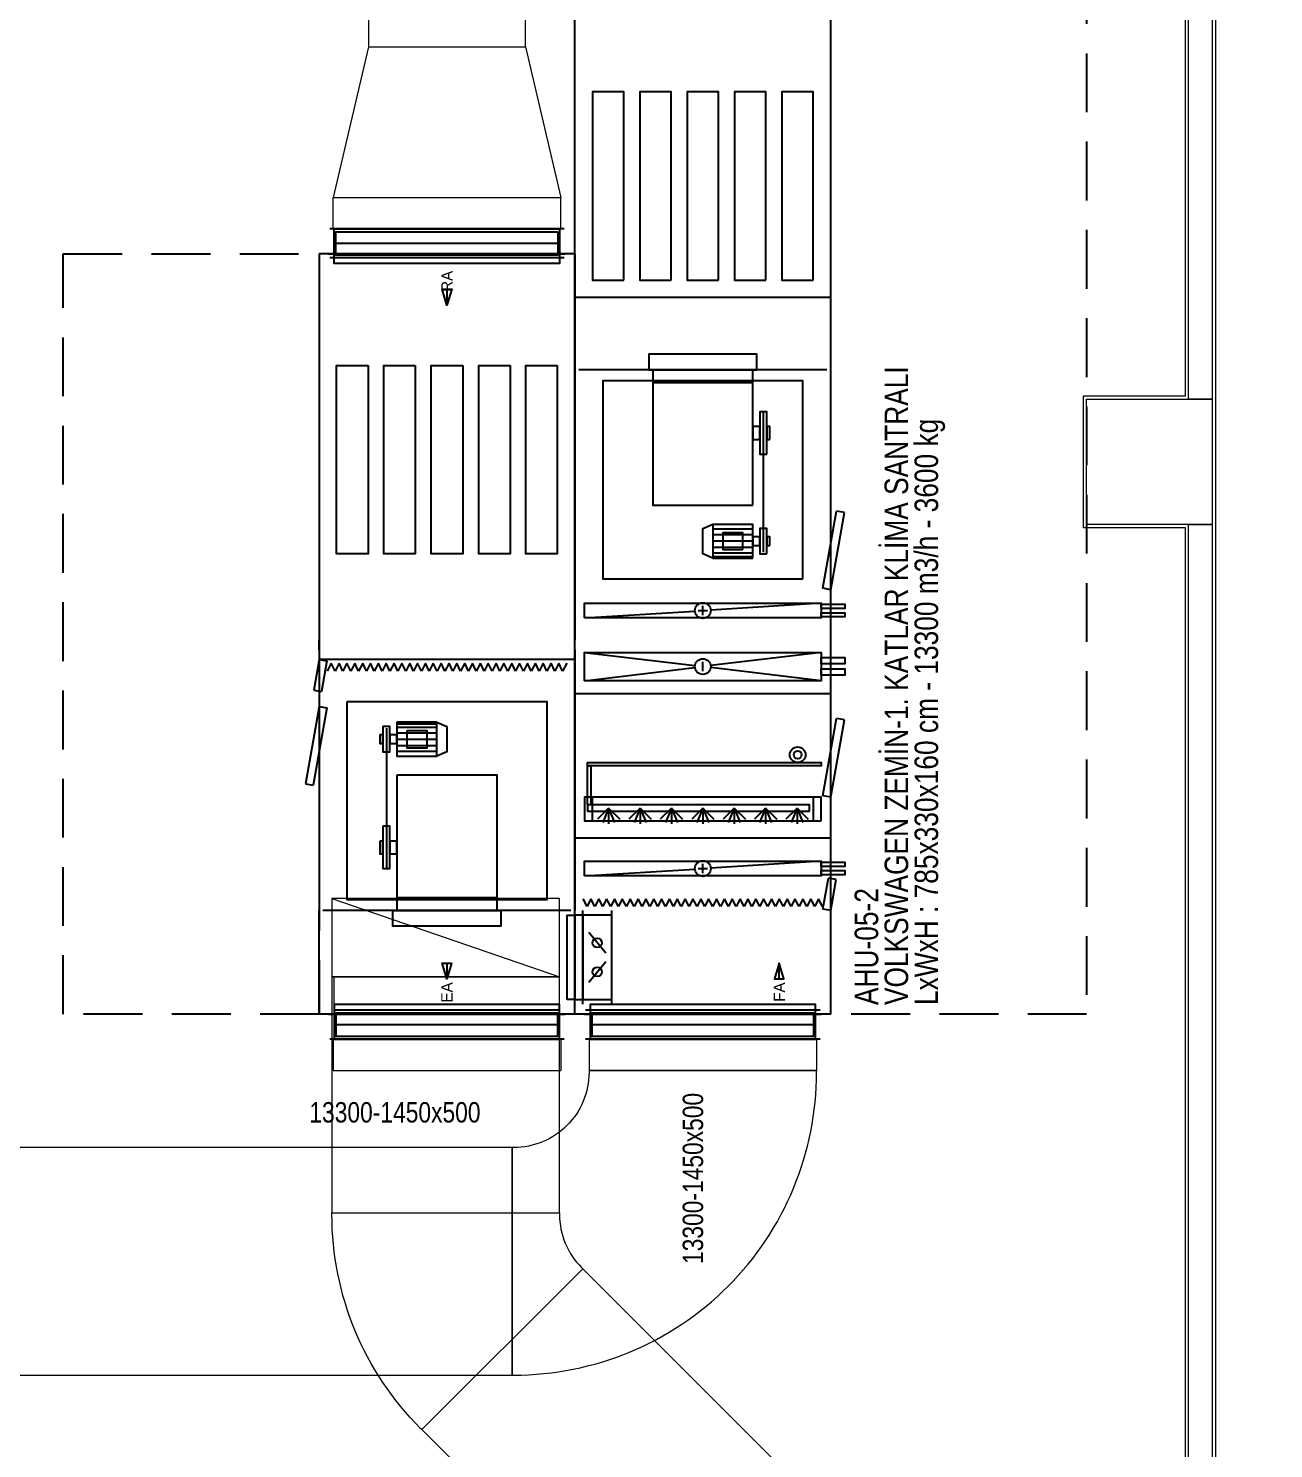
# Model space of a CAD drawing. Extents: x -2365 to 41970, y -230 to 8114.
# Drawn here: x 24722 to 25515, y 1824 to 2729 of the extents above; entities that cross this region are included whole.
import ezdxf

# ---------------------------------------------------------------- set-up
doc = ezdxf.new("R2010")
doc.units = 0
doc.header["$LTSCALE"] = 25
doc.linetypes.add('DASHED', pattern=[0.75, 0.5, -0.25])
doc.layers.get('0').update_dxf_attribs({"color": 9, "lineweight": 9})
for name, color, linetype, lineweight in [('00', 9, 'Continuous', 9), ('01', 9, 'Continuous', 9), ('06D', 9, 'Continuous', 9), ('14', 9, 'Continuous', 9)]:
    doc.layers.add(name, color=color, linetype=linetype, lineweight=lineweight)
doc.styles.add('LUCIDASANS', font='arial.ttf', dxfattribs={"width": 0.8})
doc.styles.add('Y200-ARIAL', font='arial.ttf', dxfattribs={"width": 0.8})

# ---------------------------------------------------------------- blocks, each defined once
blk = doc.blocks.new('p-kolon-80x80-vw')
at = {"layer": '01'}
blk.add_lwpolyline([(-40, -40), (-40, 40), (40, 40), (40, -40)], close=True, dxfattribs=at)
blk = doc.blocks.new('p-2.mekanik_cihaz')
at = {"lineweight": -3}
for p, q in [((3674, -1159.3), (3674, -1109.3)), ((3837, -1159.3), (3837, -1109.3)), ((3674, -1289.3), (3674, -1159.3)), ((3837, -1289.3), (3837, -1159.3)), ((3667.2, -1251.6), (3517.8, -1251.6)), ((3664.2, -1260.9), (3520.8, -1260.9)), ((3511, -1267.6), (3511, -1273.7)), ((3674, -1267.6), (3511, -1267.6)), ((3511, -1273.7), (3511, -1333.7)), ((3667.2, -1270.1), (3517.8, -1270.1)), ((3674, -1267.6), (3674, -1273.7)), ((3674, -1273.7), (3674, -1333.7)), ((3674, -1295.4), (3674, -1289.3)), ((3837, -1295.4), (3837, -1289.3)), ((3837, -1295.4), (3674, -1295.4)), ((3674, -1301.5), (3674, -1295.4)), ((3674, -1341.5), (3674, -1301.5)), ((3837, -1301.5), (3837, -1295.4)), ((3837, -1341.5), (3837, -1301.5)), ((3511, -1333.7), (3511, -1463.7)), ((3674, -1333.7), (3674, -1463.7)), ((3674, -1481.5), (3674, -1341.5)), ((3834.5, -1341.5), (3676.5, -1341.5)), ((3837, -1481.5), (3837, -1341.5)), ((3787.4, -1349.8), (3723.6, -1349.8)), ((3794.1, -1457.6), (3794.1, -1368.8)), ((3832, -1480.6), (3840.7, -1431.4)), ((3837, -1481.5), (3845.7, -1432.3)), ((3845.7, -1432.3), (3840.7, -1431.4)), ((3787.4, -1443), (3761.9, -1443)), ((3787.4, -1446.5), (3761.9, -1446.5)), ((3787.4, -1450.6), (3761.9, -1450.6)), ((3787.4, -1454.7), (3761.9, -1454.7)), ((3511, -1463.7), (3511, -1513.7)), ((3674, -1463.7), (3674, -1513.7)), ((3787.4, -1458.2), (3761.9, -1458.2)), ((3787.4, -1460.5), (3761.9, -1460.5)), ((3787.4, -1461.4), (3761.9, -1461.4)), ((3674, -1501.5), (3674, -1481.5)), ((3837, -1481.5), (3832, -1480.6)), ((3837, -1501.5), (3837, -1481.5)), ((3755.5, -1497.8), (3755.5, -1491.8)), ((3830.9, -1490.2), (3760.5, -1494.5)), ((3674, -1541.5), (3674, -1501.5)), ((3680.1, -1499.5), (3750.5, -1495.1)), ((3752.5, -1494.8), (3758.5, -1494.8)), ((3837, -1541.5), (3837, -1501.5)), ((3511, -1519.8), (3511, -1513.7)), ((3511, -1519.8), (3511, -1525.9)), ((3674, -1519.8), (3674, -1513.7)), ((3674, -1519.8), (3674, -1525.9)), ((3511, -1525.9), (3507.6, -1545.6)), ((3511, -1525.9), (3511, -1545.9)), ((3674, -1525.9), (3511, -1525.9)), ((3511, -1525.9), (3516, -1526.8)), ((3516, -1526.8), (3512.5, -1546.4)), ((3518.8, -1528.4), (3516.2, -1533.4)), ((3521.2, -1533.4), (3518.8, -1528.4)), ((3523.8, -1528.4), (3521.2, -1533.4)), ((3526.2, -1533.4), (3523.8, -1528.4)), ((3528.8, -1528.4), (3526.2, -1533.4)), ((3531.2, -1533.4), (3528.8, -1528.4)), ((3533.8, -1528.4), (3531.2, -1533.4)), ((3536.2, -1533.4), (3533.8, -1528.4)), ((3538.8, -1528.4), (3536.2, -1533.4)), ((3541.2, -1533.4), (3538.8, -1528.4)), ((3543.8, -1528.4), (3541.2, -1533.4)), ((3546.2, -1533.4), (3543.8, -1528.4)), ((3548.8, -1528.4), (3546.2, -1533.4)), ((3551.2, -1533.4), (3548.8, -1528.4)), ((3553.8, -1528.4), (3551.2, -1533.4)), ((3556.2, -1533.4), (3553.8, -1528.4)), ((3558.8, -1528.4), (3556.2, -1533.4)), ((3561.2, -1533.4), (3558.8, -1528.4)), ((3563.8, -1528.4), (3561.2, -1533.4)), ((3566.2, -1533.4), (3563.8, -1528.4)), ((3568.8, -1528.4), (3566.2, -1533.4)), ((3571.2, -1533.4), (3568.8, -1528.4)), ((3573.8, -1528.4), (3571.2, -1533.4)), ((3576.2, -1533.4), (3573.8, -1528.4)), ((3578.8, -1528.4), (3576.2, -1533.4)), ((3581.2, -1533.4), (3578.8, -1528.4)), ((3583.8, -1528.4), (3581.2, -1533.4)), ((3586.2, -1533.4), (3583.8, -1528.4)), ((3588.8, -1528.4), (3586.2, -1533.4)), ((3591.2, -1533.4), (3588.8, -1528.4)), ((3593.8, -1528.4), (3591.2, -1533.4)), ((3596.2, -1533.4), (3593.8, -1528.4)), ((3598.8, -1528.4), (3596.2, -1533.4)), ((3601.2, -1533.4), (3598.8, -1528.4)), ((3603.8, -1528.4), (3601.2, -1533.4)), ((3606.2, -1533.4), (3603.8, -1528.4)), ((3608.8, -1528.4), (3606.2, -1533.4)), ((3611.2, -1533.4), (3608.8, -1528.4)), ((3613.8, -1528.4), (3611.2, -1533.4)), ((3616.2, -1533.4), (3613.8, -1528.4)), ((3618.8, -1528.4), (3616.2, -1533.4)), ((3621.2, -1533.4), (3618.8, -1528.4)), ((3623.8, -1528.4), (3621.2, -1533.4)), ((3626.2, -1533.4), (3623.8, -1528.4)), ((3628.8, -1528.4), (3626.2, -1533.4)), ((3631.2, -1533.4), (3628.8, -1528.4)), ((3633.8, -1528.4), (3631.2, -1533.4)), ((3636.2, -1533.4), (3633.8, -1528.4)), ((3638.8, -1528.4), (3636.2, -1533.4)), ((3641.2, -1533.4), (3638.8, -1528.4)), ((3643.8, -1528.4), (3641.2, -1533.4)), ((3646.2, -1533.4), (3643.8, -1528.4)), ((3648.8, -1528.4), (3646.2, -1533.4)), ((3651.2, -1533.4), (3648.8, -1528.4)), ((3653.8, -1528.4), (3651.2, -1533.4)), ((3656.2, -1533.4), (3653.8, -1528.4)), ((3658.8, -1528.4), (3656.2, -1533.4)), ((3661.2, -1533.4), (3658.8, -1528.4)), ((3663.8, -1528.4), (3661.2, -1533.4)), ((3666.2, -1533.4), (3663.8, -1528.4)), ((3668.8, -1528.4), (3666.2, -1533.4)), ((3674, -1525.9), (3674, -1545.9)), ((3680.1, -1521.5), (3750.5, -1529.9)), ((3755.5, -1533.5), (3755.5, -1527.5)), ((3830.9, -1521.5), (3760.5, -1529.9)), ((3680.1, -1539.5), (3750.5, -1531.1)), ((3830.9, -1539.5), (3760.5, -1531.1)), ((3507.6, -1545.6), (3512.5, -1546.4)), ((3511, -1545.9), (3511, -1685.9)), ((3674, -1547.6), (3674, -1541.5)), ((3674, -1545.9), (3674, -1685.9)), ((3837, -1547.6), (3837, -1541.5)), ((3511, -1555.9), (3502.3, -1605.2)), ((3511, -1555.9), (3516, -1556.8)), ((3674, -1547.6), (3837, -1547.6)), ((3674, -1553.7), (3674, -1547.6)), ((3674, -1633.7), (3674, -1553.7)), ((3837, -1553.7), (3837, -1547.6)), ((3837, -1633.7), (3837, -1553.7)), ((3516, -1556.8), (3507.3, -1606)), ((3832, -1612.8), (3840.7, -1563.6)), ((3837, -1613.7), (3845.7, -1564.4)), ((3845.7, -1564.4), (3840.7, -1563.6)), ((3553.9, -1569.8), (3553.9, -1658.6)), ((3560.6, -1566), (3586.1, -1566)), ((3560.6, -1566.9), (3586.1, -1566.9)), ((3560.6, -1569.2), (3586.1, -1569.2)), ((3560.6, -1572.7), (3586.1, -1572.7)), ((3560.6, -1576.8), (3586.1, -1576.8)), ((3560.6, -1580.9), (3586.1, -1580.9)), ((3560.6, -1584.4), (3586.1, -1584.4)), ((3502.3, -1605.2), (3507.3, -1606)), ((3837, -1613.7), (3832, -1612.8)), ((3695.5, -1620.7), (3688.4, -1627.8)), ((3695.5, -1620.7), (3691.7, -1629.9)), ((3695.5, -1620.7), (3695.5, -1630.7)), ((3695.5, -1620.7), (3699.3, -1629.9)), ((3695.5, -1620.7), (3702.6, -1627.8)), ((3715.5, -1620.7), (3708.4, -1627.8)), ((3715.5, -1620.7), (3711.7, -1629.9)), ((3715.5, -1620.7), (3715.5, -1630.7)), ((3715.5, -1620.7), (3719.3, -1629.9)), ((3715.5, -1620.7), (3722.6, -1627.8)), ((3735.5, -1620.7), (3728.4, -1627.8)), ((3735.5, -1620.7), (3731.7, -1629.9)), ((3735.5, -1620.7), (3735.5, -1630.7)), ((3735.5, -1620.7), (3739.3, -1629.9)), ((3735.5, -1620.7), (3742.6, -1627.8)), ((3755.5, -1620.7), (3748.4, -1627.8)), ((3755.5, -1620.7), (3751.7, -1629.9)), ((3755.5, -1620.7), (3755.5, -1630.7)), ((3755.5, -1620.7), (3759.3, -1629.9)), ((3755.5, -1620.7), (3762.6, -1627.8)), ((3775.5, -1620.7), (3768.4, -1627.8)), ((3775.5, -1620.7), (3771.7, -1629.9)), ((3775.5, -1620.7), (3775.5, -1630.7)), ((3775.5, -1620.7), (3779.3, -1629.9)), ((3775.5, -1620.7), (3782.6, -1627.8)), ((3795.5, -1620.7), (3788.4, -1627.8)), ((3795.5, -1620.7), (3791.7, -1629.9)), ((3795.5, -1620.7), (3795.5, -1630.7)), ((3795.5, -1620.7), (3799.3, -1629.9)), ((3795.5, -1620.7), (3802.6, -1627.8)), ((3815.5, -1620.7), (3808.4, -1627.8)), ((3815.5, -1620.7), (3811.7, -1629.9)), ((3815.5, -1620.7), (3815.5, -1630.7)), ((3815.5, -1620.7), (3819.3, -1629.9)), ((3815.5, -1620.7), (3822.6, -1627.8)), ((3674, -1639.8), (3674, -1633.7)), ((3837, -1639.8), (3837, -1633.7)), ((3837, -1639.8), (3674, -1639.8)), ((3674, -1645.9), (3674, -1639.8)), ((3674, -1665.9), (3674, -1645.9)), ((3837, -1645.9), (3837, -1639.8)), ((3837, -1665.9), (3837, -1645.9)), ((3830.9, -1654.6), (3760.5, -1658.9)), ((3680.1, -1663.9), (3750.5, -1659.5)), ((3752.5, -1659.2), (3758.5, -1659.2)), ((3755.5, -1662.2), (3755.5, -1656.2)), ((3674, -1685.9), (3674, -1665.9)), ((3832, -1685.1), (3835.5, -1665.4)), ((3840.4, -1666.2), (3835.5, -1665.4)), ((3837, -1685.9), (3837, -1665.9)), ((3837, -1685.9), (3840.4, -1666.2)), ((3560.6, -1677.6), (3624.4, -1677.6)), ((3681.8, -1683.4), (3679.2, -1678.4)), ((3684.2, -1678.4), (3681.8, -1683.4)), ((3686.8, -1683.4), (3684.2, -1678.4)), ((3689.2, -1678.4), (3686.8, -1683.4)), ((3691.8, -1683.4), (3689.2, -1678.4)), ((3694.2, -1678.4), (3691.8, -1683.4)), ((3696.8, -1683.4), (3694.2, -1678.4)), ((3699.2, -1678.4), (3696.8, -1683.4)), ((3701.8, -1683.4), (3699.2, -1678.4)), ((3704.2, -1678.4), (3701.8, -1683.4)), ((3706.8, -1683.4), (3704.2, -1678.4)), ((3709.2, -1678.4), (3706.8, -1683.4)), ((3711.8, -1683.4), (3709.2, -1678.4)), ((3714.2, -1678.4), (3711.8, -1683.4)), ((3716.8, -1683.4), (3714.2, -1678.4)), ((3719.2, -1678.4), (3716.8, -1683.4)), ((3721.8, -1683.4), (3719.2, -1678.4)), ((3724.2, -1678.4), (3721.8, -1683.4)), ((3726.8, -1683.4), (3724.2, -1678.4)), ((3729.2, -1678.4), (3726.8, -1683.4)), ((3731.8, -1683.4), (3729.2, -1678.4)), ((3734.2, -1678.4), (3731.8, -1683.4)), ((3736.8, -1683.4), (3734.2, -1678.4)), ((3739.2, -1678.4), (3736.8, -1683.4)), ((3741.8, -1683.4), (3739.2, -1678.4)), ((3744.2, -1678.4), (3741.8, -1683.4)), ((3746.8, -1683.4), (3744.2, -1678.4)), ((3749.2, -1678.4), (3746.8, -1683.4)), ((3751.8, -1683.4), (3749.2, -1678.4)), ((3754.2, -1678.4), (3751.8, -1683.4)), ((3756.8, -1683.4), (3754.2, -1678.4)), ((3759.2, -1678.4), (3756.8, -1683.4)), ((3761.8, -1683.4), (3759.2, -1678.4)), ((3764.2, -1678.4), (3761.8, -1683.4)), ((3766.8, -1683.4), (3764.2, -1678.4)), ((3769.2, -1678.4), (3766.8, -1683.4)), ((3771.8, -1683.4), (3769.2, -1678.4)), ((3774.2, -1678.4), (3771.8, -1683.4)), ((3776.8, -1683.4), (3774.2, -1678.4)), ((3779.2, -1678.4), (3776.8, -1683.4)), ((3781.8, -1683.4), (3779.2, -1678.4)), ((3784.2, -1678.4), (3781.8, -1683.4)), ((3786.8, -1683.4), (3784.2, -1678.4)), ((3789.2, -1678.4), (3786.8, -1683.4)), ((3791.8, -1683.4), (3789.2, -1678.4)), ((3794.2, -1678.4), (3791.8, -1683.4)), ((3796.8, -1683.4), (3794.2, -1678.4)), ((3799.2, -1678.4), (3796.8, -1683.4)), ((3801.8, -1683.4), (3799.2, -1678.4)), ((3804.2, -1678.4), (3801.8, -1683.4)), ((3806.8, -1683.4), (3804.2, -1678.4)), ((3809.2, -1678.4), (3806.8, -1683.4)), ((3811.8, -1683.4), (3809.2, -1678.4)), ((3814.2, -1678.4), (3811.8, -1683.4)), ((3816.8, -1683.4), (3814.2, -1678.4)), ((3819.2, -1678.4), (3816.8, -1683.4)), ((3821.8, -1683.4), (3819.2, -1678.4)), ((3824.2, -1678.4), (3821.8, -1683.4)), ((3826.8, -1683.4), (3824.2, -1678.4)), ((3829.2, -1678.4), (3826.8, -1683.4)), ((3831.8, -1683.4), (3829.2, -1678.4)), ((3511, -1745.9), (3511, -1685.9)), ((3511, -1685.9), (3511, -1685.9)), ((3671.5, -1685.9), (3513.5, -1685.9)), ((3674, -1745.9), (3674, -1685.9)), ((3674, -1745.9), (3674, -1685.9)), ((3674, -1685.9), (3674, -1685.9)), ((3679, -1745.7), (3679, -1686)), ((3697.5, -1745.7), (3697.5, -1686)), ((3837, -1685.9), (3832, -1685.1)), ((3837, -1745.9), (3837, -1685.9)), ((3693.6, -1713.2), (3682.9, -1700)), ((3682.9, -1731.7), (3693.6, -1718.5)), ((3511, -1752), (3511, -1745.9)), ((3674, -1752), (3674, -1745.9)), ((3674, -1752), (3674, -1745.9)), ((3837, -1752), (3837, -1745.9)), ((3674, -1752), (3511, -1752)), ((3837, -1752), (3674, -1752)), ((3830.2, -1749.5), (3680.8, -1749.5)), ((3664.2, -1758.7), (3520.8, -1758.7)), ((3827.2, -1758.7), (3683.8, -1758.7)), ((3667.2, -1768), (3517.8, -1768)), ((3830.2, -1768), (3680.8, -1768))]:
    blk.add_line(p, q, dxfattribs=at)
for p, q in [((3542.5, -1135.6), (3520, -1231.6)), ((3542.5, -1135.6), (3642.5, -1135.6)), ((3642.5, -1135.6), (3665, -1231.6)), ((3520, -1251.6), (3520, -1231.6)), ((3520, -1231.6), (3665, -1231.6)), ((3665, -1251.6), (3665, -1231.6))]:
    blk.add_line(p, q)
at = {"ltscale": 10}
for p, q in [((3519.2, -1678.31), (3664.2, -1728.31)), ((3520.7, -1745.9), (3520.7, -1728.31)), ((3664.2, -1745.9), (3664.2, -1728.31)), ((3520, -1768), (3520, -1788)), ((3665, -1768), (3665, -1788)), ((3683, -1768), (3683, -1788)), ((3828, -1768), (3828, -1788)), ((3520, -1788), (3665, -1788)), ((3683, -1788), (3828, -1788))]:
    blk.add_line(p, q, dxfattribs=at)
for points in [[(3674, -1752), (3674, -971), (3837, -971), (3837, -1752)], [(3542.5, -1109.62), (3542.5, -1135.6), (3642.5, -1135.6), (3642.5, -1109.62)], [(3511, -1752), (3511, -1267.6), (3674, -1267.6), (3674, -1752)]]:
    blk.add_lwpolyline(points, close=True)
at = {"linetype": 'DASHED', "lineweight": -3, "ltscale": 3}
for points in [[(3837, -1752), (3837, -971), (4000, -971), (4000, -1752)], [(3348, -1752), (3348, -1267.6), (3511, -1267.6), (3511, -1752)]]:
    blk.add_lwpolyline(points, close=True, dxfattribs=at)
at = {"lineweight": -3}
for points in [[(3705.2, -1284.3), (3705.2, -1164.3), (3685.2, -1164.3), (3685.2, -1284.3), (3705.2, -1284.3)], [(3735.3, -1284.3), (3735.3, -1164.3), (3715.3, -1164.3), (3715.3, -1284.3), (3735.3, -1284.3)], [(3765.5, -1284.3), (3765.5, -1164.3), (3745.5, -1164.3), (3745.5, -1284.3), (3765.5, -1284.3)], [(3795.7, -1284.3), (3795.7, -1164.3), (3775.7, -1164.3), (3775.7, -1284.3), (3795.7, -1284.3)], [(3825.8, -1284.3), (3825.8, -1164.3), (3805.8, -1164.3), (3805.8, -1284.3), (3825.8, -1284.3)], [(3664.2, -1251.6), (3664.2, -1270.1), (3520.7, -1270.1), (3520.7, -1251.6), (3664.2, -1251.6)], [(3663.2, -1253.5), (3663.2, -1268.3), (3521.7, -1268.3), (3521.7, -1253.5), (3663.2, -1253.5)], [(3667.9, -1267.6), (3667.9, -1267.6), (3517.1, -1267.6), (3517.1, -1267.6), (3667.9, -1267.6)], [(3664.2, -1267.6), (3664.2, -1273.7), (3520.7, -1273.7), (3520.7, -1267.6), (3664.2, -1267.6)], [(3542.2, -1338.7), (3542.2, -1458.7), (3522.2, -1458.7), (3522.2, -1338.7), (3542.2, -1338.7)], [(3572.3, -1338.7), (3572.3, -1458.7), (3552.3, -1458.7), (3552.3, -1338.7), (3572.3, -1338.7)], [(3602.5, -1338.7), (3602.5, -1458.7), (3582.5, -1458.7), (3582.5, -1338.7), (3602.5, -1338.7)], [(3632.7, -1338.7), (3632.7, -1458.7), (3612.7, -1458.7), (3612.7, -1338.7), (3632.7, -1338.7)], [(3662.8, -1338.7), (3662.8, -1458.7), (3642.8, -1458.7), (3642.8, -1338.7), (3662.8, -1338.7)], [(3789.9, -1341.5), (3789.9, -1331.5), (3721.1, -1331.5), (3721.1, -1341.5), (3789.9, -1341.5)], [(3787.4, -1427.6), (3787.4, -1341.5), (3723.6, -1341.5), (3723.6, -1427.6), (3787.4, -1427.6)], [(3819.3, -1474.5), (3819.3, -1348.5), (3691.7, -1348.5), (3691.7, -1474.5), (3819.3, -1474.5)], [(3796.3, -1395.1), (3796.3, -1368.2), (3791.8, -1368.2), (3791.8, -1395.1), (3796.3, -1395.1)], [(3791.9, -1385.7), (3791.9, -1377.6), (3787.4, -1377.6), (3787.4, -1385.7), (3791.9, -1385.7)], [(3798.2, -1385.7), (3798.2, -1377.6), (3796.3, -1377.6), (3796.3, -1385.7), (3798.2, -1385.7)], [(3787.4, -1461.4), (3787.4, -1439.9), (3761.9, -1439.9), (3761.9, -1461.4), (3787.4, -1461.4)], [(3781, -1456), (3781, -1445.2), (3768.2, -1445.2), (3768.2, -1456), (3781, -1456)], [(3791.9, -1453.3), (3791.9, -1447.9), (3787.4, -1447.9), (3787.4, -1453.3), (3791.9, -1453.3)], [(3796.3, -1458.7), (3796.3, -1442.6), (3791.8, -1442.6), (3791.8, -1458.7), (3796.3, -1458.7)], [(3798.2, -1453.3), (3798.2, -1447.9), (3796.3, -1447.9), (3796.3, -1453.3), (3798.2, -1453.3)], [(3680.1, -1499.5), (3680.1, -1490.2), (3830.9, -1490.2), (3830.9, -1499.5), (3680.1, -1499.5)], [(3830.9, -1493.5), (3830.9, -1490.8), (3846, -1490.8), (3846, -1493.5), (3830.9, -1493.5)], [(3830.9, -1498.9), (3830.9, -1496.2), (3846, -1496.2), (3846, -1498.9), (3830.9, -1498.9)], [(3680.1, -1539.5), (3680.1, -1521.5), (3830.9, -1521.5), (3830.9, -1539.5), (3680.1, -1539.5)], [(3830.9, -1528.7), (3830.9, -1524.7), (3846, -1524.7), (3846, -1528.7), (3830.9, -1528.7)], [(3830.9, -1535.9), (3830.9, -1531.9), (3846, -1531.9), (3846, -1535.9), (3830.9, -1535.9)], [(3528.7, -1552.9), (3528.7, -1678.9), (3656.3, -1678.9), (3656.3, -1552.9), (3528.7, -1552.9)], [(3549.8, -1574.1), (3549.8, -1579.5), (3551.7, -1579.5), (3551.7, -1574.1), (3549.8, -1574.1)], [(3551.7, -1568.7), (3551.7, -1584.8), (3556.2, -1584.8), (3556.2, -1568.7), (3551.7, -1568.7)], [(3556.1, -1574.1), (3556.1, -1579.5), (3560.6, -1579.5), (3560.6, -1574.1), (3556.1, -1574.1)], [(3560.6, -1566), (3560.6, -1587.5), (3586.1, -1587.5), (3586.1, -1566), (3560.6, -1566)], [(3567, -1571.4), (3567, -1582.2), (3579.8, -1582.2), (3579.8, -1571.4), (3567, -1571.4)], [(3682.1, -1593.7), (3682.1, -1591.7), (3830.9, -1591.7), (3830.9, -1593.7), (3682.1, -1593.7)], [(3560.6, -1599.8), (3560.6, -1685.9), (3624.4, -1685.9), (3624.4, -1599.8), (3560.6, -1599.8)], [(3682.1, -1618.7), (3682.1, -1593.7), (3684.1, -1593.7), (3684.1, -1618.7), (3682.1, -1618.7)], [(3830.9, -1628.7), (3830.9, -1613.7), (3680.1, -1613.7), (3680.1, -1628.7), (3830.9, -1628.7)], [(3823.4, -1622.7), (3823.4, -1618.7), (3682.1, -1618.7), (3682.1, -1622.7), (3823.4, -1622.7)], [(3825.9, -1628.7), (3825.9, -1613.7), (3685.1, -1613.7), (3685.1, -1628.7), (3825.9, -1628.7)], [(3551.7, -1632.3), (3551.7, -1659.2), (3556.2, -1659.2), (3556.2, -1632.3), (3551.7, -1632.3)], [(3549.8, -1641.7), (3549.8, -1649.8), (3551.7, -1649.8), (3551.7, -1641.7), (3549.8, -1641.7)], [(3556.1, -1641.7), (3556.1, -1649.8), (3560.6, -1649.8), (3560.6, -1641.7), (3556.1, -1641.7)], [(3680.1, -1663.9), (3680.1, -1654.6), (3830.9, -1654.6), (3830.9, -1663.9), (3680.1, -1663.9)], [(3830.9, -1657.9), (3830.9, -1655.2), (3846, -1655.2), (3846, -1657.9), (3830.9, -1657.9)], [(3830.9, -1663.2), (3830.9, -1660.5), (3846, -1660.5), (3846, -1663.2), (3830.9, -1663.2)], [(3626.9, -1685.9), (3626.9, -1695.9), (3558.1, -1695.9), (3558.1, -1685.9), (3626.9, -1685.9)], [(3669, -1742.7), (3669, -1689), (3674, -1689), (3674, -1742.7), (3669, -1742.7)], [(3679, -1742.7), (3679, -1689), (3674, -1689), (3674, -1742.7), (3679, -1742.7)], [(3697.5, -1742.7), (3697.5, -1689), (3679, -1689), (3679, -1742.7), (3697.5, -1742.7)], [(3664.2, -1752), (3664.2, -1745.9), (3520.7, -1745.9), (3520.7, -1752), (3664.2, -1752)], [(3827.2, -1752), (3827.2, -1745.9), (3683.7, -1745.9), (3683.7, -1752), (3827.2, -1752)], [(3667.9, -1752), (3667.9, -1752), (3517.1, -1752), (3517.1, -1752), (3667.9, -1752)], [(3664.2, -1768), (3664.2, -1749.5), (3520.7, -1749.5), (3520.7, -1768), (3664.2, -1768)], [(3663.2, -1766.1), (3663.2, -1751.3), (3521.7, -1751.3), (3521.7, -1766.1), (3663.2, -1766.1)], [(3830.9, -1752), (3830.9, -1752), (3680.1, -1752), (3680.1, -1752), (3830.9, -1752)], [(3830.9, -1752), (3830.9, -1752), (3680.1, -1752), (3680.1, -1752), (3830.9, -1752)], [(3827.2, -1768), (3827.2, -1749.5), (3683.7, -1749.5), (3683.7, -1768), (3827.2, -1768)], [(3826.2, -1766.1), (3826.2, -1751.3), (3684.7, -1751.3), (3684.7, -1766.1), (3826.2, -1766.1)]]:
    blk.add_lwpolyline(points, close=True, dxfattribs=at)
for points in [[(3592.5, -1290.1), (3592.5, -1300.1), (3589.5, -1290.1), (3595.5, -1290.1), (3592.5, -1300.1)], [(3761.9, -1461.4), (3755.5, -1458.7), (3755.5, -1442.5), (3761.9, -1439.8)], [(3586.1, -1566), (3592.5, -1568.7), (3592.5, -1584.9), (3586.1, -1587.6)], [(3592.42, -1719.46), (3592.42, -1729.46), (3589.42, -1719.46), (3595.42, -1719.46), (3592.42, -1729.46)], [(3804.2, -1729.5), (3804.2, -1719.5), (3801.2, -1729.5), (3807.2, -1729.5), (3804.2, -1719.5)]]:
    blk.add_lwpolyline(points, dxfattribs=at)
at = {"ltscale": 10}
for points in [[(3664.2, -1728.31), (3664.2, -1678.31), (3519.2, -1678.31), (3519.2, -1728.31)], [(3664.2, -1878.58), (3664.2, -1728.31), (3519.2, -1728.31), (3519.2, -1878.58)], [(3683, -1788), (3683, -1788), (3828, -1788), (3828, -1788)], [(3634, -1837), (2372.13, -1837), (2372.13, -1982), (3634, -1982)], [(3832.76, -2273.08), (3576.44, -2016.76), (3678.97, -1914.23), (3935.29, -2170.55)]]:
    blk.add_lwpolyline(points, close=True, dxfattribs=at)
blk.add_lwpolyline([(3683, -1788), (3683, -1789, -0.414214), (3635, -1837), (3634, -1837), (3634, -1982), (3635, -1982, 0.414214), (3828, -1789), (3828, -1788)], format="xyb", close=True, dxfattribs=at)
blk.add_lwpolyline([(3664.2, -1878.58), (3664.2, -1879.58, 0.198912), (3678.26, -1913.52), (3678.97, -1914.23), (3576.44, -2016.76), (3575.73, -2016.05, -0.198912), (3519.2, -1879.58), (3519.2, -1878.58)], format="xyb", close=True)
at = {"lineweight": -3}
for centre, radius in [((3755.5, -1494.8), 5), ((3755.5, -1530.5), 5), ((3815.9, -1586.7), 5), ((3815.9, -1586.7), 2.5), ((3755.5, -1659.2), 5), ((3688.2, -1706.6), 3), ((3688.2, -1725.1), 3)]:
    blk.add_circle(centre, radius, dxfattribs=at)
for s, p in [('RA', (3596.1, -1291.7)), ('EA', (3596.02, -1744.56)), ('FA', (3807.8, -1744.1))]:
    blk.add_text(s, height=7.2, rotation=90, dxfattribs=at).set_placement(p)
at = {"width": 0.8}
for s, height, style, p in [('VOLKSWAGEN ZEMİN-1. KATLAR KLİMA SANTRALI', 15, 'LUCIDASANS', (3886.3, -1746.19)), ('LxWxH : 785x330x160 cm - 13300 m3/h - 3600 kg', 15, 'LUCIDASANS', (3905.38, -1746.19)), ('AHU-05-2', 15, 'LUCIDASANS', (3867.22, -1746.19)), ('13300-1450x500', 13, 'Y200-ARIAL', (3755.67, -1911.2))]:
    blk.add_text(s, height=height, rotation=90, dxfattribs=dict(at, style=style)).set_placement(p)
at = {"style": 'Y200-ARIAL', "width": 0.8}
blk.add_text('13300-1450x500', height=13, dxfattribs=at).set_placement((3504.82, -1821.04))

msp = doc.modelspace()

# ---------------------------------------------------------------- linework, layer by layer
at = {"layer": '00'}
for points in [[(25475.84, 3112.5), (25475.84, 2492.5), (25460.84, 2492.5), (25460.84, 3112.5)], [(25475.84, 2412.5), (25475.84, 1792.5), (25460.84, 1792.5), (25460.84, 2412.5)]]:
    msp.add_lwpolyline(points, close=True, dxfattribs=at)
at = {"layer": '14'}
for points in [[(26297.84, 3992.5), (26297.84, 3970.5), (25477.84, 3970.5), (25477.84, 234.5), (26297.84, 234.5), (26297.84, 212.5)], [(25458.84, 1794.5), (25458.84, 2410.5), (25393.84, 2410.5), (25393.84, 2494.5), (25458.84, 2494.5), (25458.84, 3110.5), (25393.84, 3110.5), (25393.84, 3140.5), (25393.84, 3140.5), (25393.84, 3140.5), (25337.84, 3140.5), (25337.84, 3140.5), (25037.04, 3140.5), (25037.04, 3144)]]:
    msp.add_lwpolyline(points, dxfattribs=at)

# ---------------------------------------------------------------- block references
msp.add_blockref('p-kolon-80x80-vw', (25435.84, 2452.5))
at = {"layer": '06D'}
msp.add_blockref('p-2.mekanik_cihaz', (21395.84, 3852.5), dxfattribs=at)

doc.saveas('drawing.dxf')
